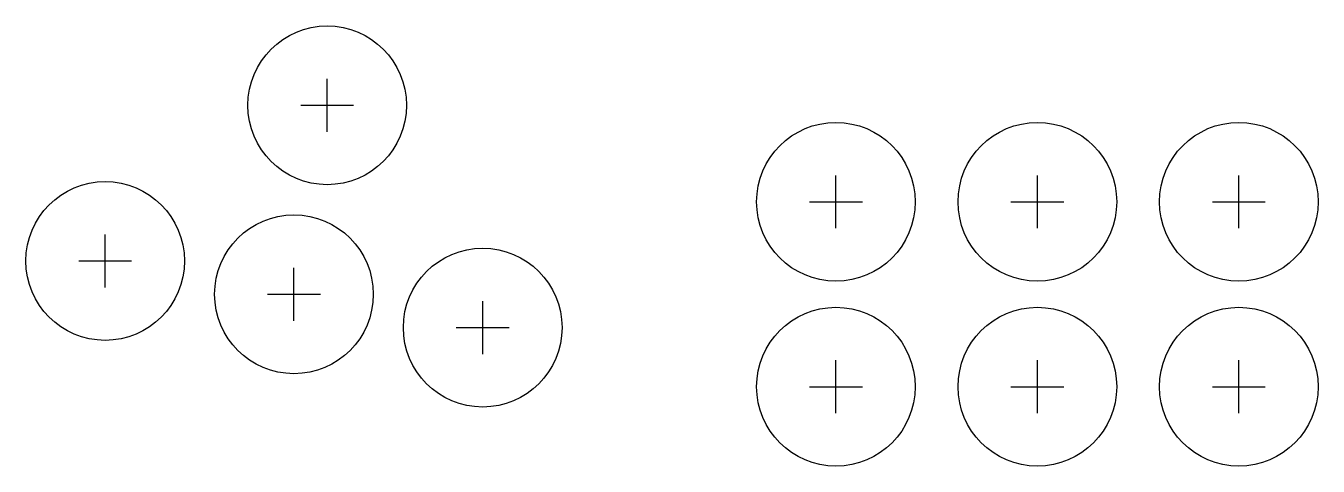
# Model space of a CAD drawing. Header units: millimetres. Extents: x -41 to 155, y -26 to 41.
import ezdxf

# ---------------------------------------------------------------- set-up
doc = ezdxf.new("R2010")
doc.units = ezdxf.units.MM
doc.layers.add('BUTTONS', color=1, linetype='Continuous')
doc.layers.add('REFERENCE', color=8, linetype='Continuous')

msp = doc.modelspace()

# ---------------------------------------------------------------- linework, layer by layer
at = {"layer": 'BUTTONS'}
for centre in [(5.0358, 28.5594), (82, 13.97), (112.48, 13.97), (142.96, 13.97), (-28.5594, 5.0358), (0, 0), (28.5594, -5.0358), (82, -13.97), (112.48, -13.97), (142.96, -13.97)]:
    msp.add_circle(centre, 12, dxfattribs=at)
at = {"layer": 'REFERENCE'}
for p, q in [((5.0358, 24.5594), (5.0358, 32.5594)), ((1.0358, 28.5594), (9.0358, 28.5594)), ((82, 9.97), (82, 17.97)), ((112.48, 9.97), (112.48, 17.97)), ((142.96, 9.97), (142.96, 17.97)), ((78, 13.97), (86, 13.97)), ((108.48, 13.97), (116.48, 13.97)), ((138.96, 13.97), (146.96, 13.97)), ((-28.5594, 1.0358), (-28.5594, 9.0358)), ((-32.5594, 5.0358), (-24.5594, 5.0358)), ((0, -4), (0, 4)), ((-4, 0), (4, 0)), ((28.5594, -9.0358), (28.5594, -1.0358)), ((24.5594, -5.0358), (32.5594, -5.0358)), ((82, -17.97), (82, -9.97)), ((112.48, -17.97), (112.48, -9.97)), ((142.96, -17.97), (142.96, -9.97)), ((78, -13.97), (86, -13.97)), ((108.48, -13.97), (116.48, -13.97)), ((138.96, -13.97), (146.96, -13.97))]:
    msp.add_line(p, q, dxfattribs=at)

doc.saveas('drawing.dxf')
